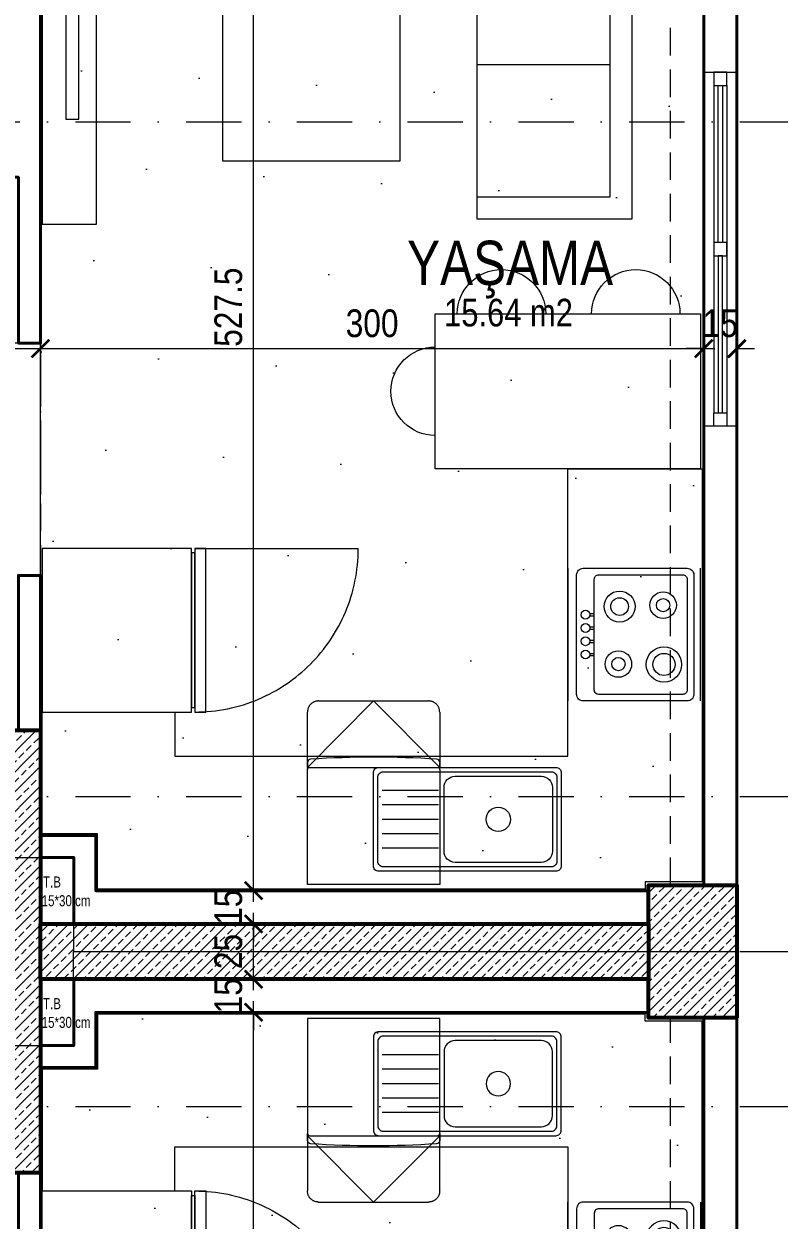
# Model space of a CAD drawing. Header units: centimetres. Extents: x 6300 to 11550, y 0 to 5300.
# Drawn here: x 10028 to 10369, y 2035 to 2576 of the extents above; entities that cross this region are included whole.
import ezdxf
from ezdxf.enums import TextEntityAlignment as Align
from ezdxf.xclip import XClip

# ---------------------------------------------------------------- set-up
doc = ezdxf.new("R2010")
doc.units = ezdxf.units.CM
doc.header["$LTSCALE"] = 100
doc.header["$XCLIPFRAME"] = 0
for name, pattern in [('D BLOK_AKS_NK$0$DASHDOT2', [0.5, 0.25, -0.125, 0, -0.125]), ('D BLOK_STA_NK$0$HIDDEN2', [0.1875, 0.125, -0.0625]), ('xref_1+1_B_PLAN$0$( Hidden )', [0.375, 0.25, -0.125]), ('xref_1+1_B_PLAN$0$ACAD_ISO03W100', [30, 12, -18]), ('xref_1+1_B_TEXT$0$HIDDEN2', [0.1875, 0.125, -0.0625])]:
    doc.linetypes.add(name, pattern=pattern)
for name, color, linetype, lineweight in [('D BLOK_AKS_NK$0$MYD - AKS', 8, 'D BLOK_AKS_NK$0$DASHDOT2', 15), ('D BLOK_STA_NK$0$MYD - B-H', 37, 'Continuous', 20), ('D BLOK_STA_NK$0$MYD - BA', 6, 'Continuous', 53), ('D BLOK_STA_NK$0$MYD - IZ-1', 8, 'D BLOK_STA_NK$0$HIDDEN2', 20), ('D BLOK_STA_NK$0$MYD - WIPEOUT', 241, 'Continuous', 0), ('D BLOK_ZK$0$MYD - DIM-IC', 10, 'Continuous', 20), ('xref_1+1_B_PLAN$0$MYD - CAM', 3, 'Continuous', 5), ('xref_1+1_B_PLAN$0$MYD - CAM-PER', 8, 'Continuous', 15), ('xref_1+1_B_PLAN$0$MYD - DUVAR', 4, 'Continuous', 40), ('xref_1+1_B_PLAN$0$SAA_TEFRİS', 254, 'Continuous', 5), ('xref_1+1_B_TEXT$0$____MEK_MEKANİK ÇALIŞMA', 4, 'Continuous', 35), ('xref_1+1_B_TEXT$0$MYD - IZ-1', 8, 'xref_1+1_B_TEXT$0$HIDDEN2', 20), ('xref_1+1_B_TEXT$0$MYD - TEXT', 7, 'Continuous', 20), ('xref_1+1_B_TEXT$0$MYD - TEXT-M2', 1, 'Continuous', 20)]:
    doc.layers.add(name, color=color, linetype=linetype, lineweight=lineweight)
for name, color, linetype, lineweight, plot in [('xref_1+1_B_PLAN$0$MYD - ALAN-BRUT', 190, 'Continuous', 9, False), ('xref_1+1_B_TEXT$0$MYD - ALAN-BRUT', 190, 'Continuous', 9, False), ('xref_1+1_B_TEXT$0$MYD - ALAN-NET', 30, 'Continuous', 9, False)]:
    doc.layers.add(name, color=color, linetype=linetype, lineweight=lineweight, plot=plot)
doc.styles.add('D BLOK_ZK$0$MYD_1.25mm', font='ARIALN.TTF', dxfattribs={"height": 12.5})
doc.styles.add('xref_1+1_B_TEXT$0$0ZG_2.50mm_B', font='arial.ttf', dxfattribs={"width": 0.8, "height": 25})
doc.styles.add('xref_1+1_B_TEXT$0$0ZG_4.00mm_B', font='arial.ttf', dxfattribs={"width": 0.8, "height": 40})
doc.styles.add('xref_1+1_B_TEXT$0$ROMANC8', font='arial.ttf', dxfattribs={"width": 0.75, "height": 0.4})
doc.styles.add('xref_1+1_B_TEXT$0$Standard', font='arial.ttf')
doc.dimstyles.new('D BLOK_ZK$0$MYD_DIM050', dxfattribs={"dimscale": 0, "dimtxt": 12.5, "dimasz": 8, "dimexe": 5, "dimexo": 0, "dimgap": 5, "dimtad": 1, "dimdec": 1, "dimrnd": 0.5, "dimzin": 12, "dimdsep": 46, "dimtxsty": 'D BLOK_ZK$0$MYD_1.25mm', "dimblk": 'D BLOK_ZK$0$_ARCHTICK', "dimcen": 0.09, "dimdle": 5, "dimclrd": 256, "dimclre": 256, "dimclrt": 256, "dimadec": 0, "dimazin": 0, "dimtfac": 1, "dimtdec": 1, "dimtix": 1, "dimtofl": 0, "dimtmove": 2, "dimatfit": 1, "dimldrblk": 'D BLOK_ZK$0$_ARCHTICK', "dimfxl": 30, "dimfxlon": 1, "dimtolj": 1, "dimtzin": 0, "dimlwd": -1, "dimlwe": -1, "dimarcsym": 0})

# ---------------------------------------------------------------- blocks, each defined once
blk = doc.blocks.new('xref_1+1_B_TEXT$0$TAG_MAHAL_01')
at = {"style": 'xref_1+1_B_TEXT$0$Standard', "width": 0.65, "flags": 1}
blk.add_attdef('M2', text='', height=20, dxfattribs=at).set_placement((0, 0), align=Align.MIDDLE_RIGHT)
at = {"layer": 'xref_1+1_B_TEXT$0$MYD - TEXT', "style": 'xref_1+1_B_TEXT$0$0ZG_4.00mm_B', "width": 0.8}
blk.add_attdef('MAHAL_ADI', text='', height=40, dxfattribs=at).set_placement((0, -32.5), align=Align.MIDDLE_CENTER)
at = {"layer": 'xref_1+1_B_TEXT$0$MYD - TEXT-M2', "style": 'xref_1+1_B_TEXT$0$0ZG_2.50mm_B', "width": 0.8}
blk.add_attdef('MAHAL_M2', text='', height=25, dxfattribs=at).set_placement((0, -77.5), align=Align.MIDDLE_CENTER)
blk = doc.blocks.new('xref_1+1_B_TEXT')
at = {"layer": 'xref_1+1_B_TEXT$0$MYD - ALAN-NET'}
h = blk.add_hatch(dxfattribs=at)
h.set_pattern_fill('DOTS', color=1, scale=30, angle=60)
h.paths.add_polyline_path([(3442.28, 1530.61), (3692.28, 1530.61), (3692.28, 1625.61), (3442.28, 1625.61)])
h.paths.add_polyline_path([(3077.28, 1615.61), (3412.28, 1615.61), (3412.28, 1500.61), (3432.28, 1500.61), (3432.28, 1320.61), (3357.28, 1320.61), (3357.28, 1245.61), (3247.28, 1245.61), (3247.28, 1305.61), (3077.28, 1305.61)])
h.paths.add_polyline_path([(3442.28, 1515.61), (3717.28, 1515.61), (3717.28, 1470.61), (3742.28, 1470.61), (3742.28, 990.61), (3717.28, 990.61), (3717.28, 988.11), (3467.28, 988.11), (3467.28, 1013.11), (3442.28, 1013.11)])
h.paths.add_polyline_path([(3247.28, 1045.61), (3412.28, 1045.61), (3412.28, 1060.61), (3432.28, 1060.61), (3432.28, 1130.61), (3442.28, 1130.61), (3442.28, 1235.61), (3247.28, 1235.61)])
h.paths.add_polyline_path([(3137.28, 1125.61), (3137.28, 1045.61), (3237.28, 1045.61), (3237.28, 1295.61), (3077.28, 1295.61), (3077.28, 1125.61)])
h.paths.add_polyline_path([(3367.28, 1310.61), (3432.28, 1310.61), (3432.28, 1241.36), (3367.28, 1241.36)])
h = blk.add_hatch(dxfattribs=at)
h.set_pattern_fill('DOTS', color=1, scale=30, angle=60)
h.paths.add_polyline_path([(3442.28, 390.61), (3692.28, 390.61), (3692.28, 295.61), (3442.28, 295.61)])
h.paths.add_polyline_path([(3077.28, 330.61), (3097.28, 330.61), (3097.28, 305.61), (3412.28, 305.61), (3412.28, 420.61), (3432.28, 420.61), (3432.28, 600.61), (3357.28, 600.61), (3357.28, 675.61), (3247.28, 675.61), (3247.28, 615.61), (3077.28, 615.61)])
h.paths.add_polyline_path([(3442.28, 405.61), (3717.28, 405.61), (3717.28, 450.61), (3742.28, 450.61), (3742.28, 930.61), (3717.28, 930.61), (3717.28, 933.11), (3467.28, 933.11), (3467.28, 908.11), (3442.28, 908.11)])
h.paths.add_polyline_path([(3247.28, 875.61), (3412.28, 875.61), (3412.28, 860.61), (3432.28, 860.61), (3432.28, 790.61), (3442.28, 790.61), (3442.28, 685.61), (3247.28, 685.61)])
h.paths.add_polyline_path([(3137.28, 795.61), (3137.28, 875.61), (3237.28, 875.61), (3237.28, 625.61), (3077.28, 625.61), (3077.28, 795.61)])
h.paths.add_polyline_path([(3367.28, 679.86), (3432.28, 679.86), (3432.28, 610.61), (3367.28, 610.61)])
at = {"layer": 'xref_1+1_B_TEXT$0$MYD - ALAN-BRUT'}
for points in [[(3697.28, 1630.61), (3062.28, 1630.61), (3062.28, 1115.61), (3127.28, 1115.61), (3127.28, 1030.61), (3412.28, 1030.61), (3412.28, 1003.11), (3457.28, 1003.11), (3457.28, 960.61), (3757.28, 960.61), (3757.28, 1530.61), (3697.28, 1530.61)], [(3697.28, 290.61), (3064.78, 290.61), (3064.78, 805.61), (3127.28, 805.61), (3127.28, 890.61), (3412.28, 890.61), (3412.28, 918.11), (3457.28, 918.11), (3457.28, 960.61), (3757.28, 960.61), (3757.28, 390.61), (3697.28, 390.61)]]:
    blk.add_lwpolyline(points, close=True, dxfattribs=at)
at = {"layer": 'xref_1+1_B_TEXT$0$MYD - ALAN-NET'}
for points in [[(3442.28, 1515.61), (3717.28, 1515.61), (3717.28, 1470.61), (3742.28, 1470.61), (3742.28, 990.61), (3717.28, 990.61), (3717.28, 988.11), (3467.28, 988.11), (3467.28, 1013.11), (3442.28, 1013.11)], [(3247.28, 1045.61), (3412.28, 1045.61), (3412.28, 1060.61), (3432.28, 1060.61), (3432.28, 1130.61), (3442.28, 1130.61), (3442.28, 1235.61), (3247.28, 1235.61)], [(3442.28, 405.61), (3717.28, 405.61), (3717.28, 450.61), (3742.28, 450.61), (3742.28, 930.61), (3717.28, 930.61), (3717.28, 933.11), (3467.28, 933.11), (3467.28, 908.11), (3442.28, 908.11)]]:
    blk.add_lwpolyline(points, close=True, dxfattribs=at)
at = {"layer": 'xref_1+1_B_TEXT$0$MYD - IZ-1', "color": 1}
for points in [[(3457.28, 1003.11), (3442.28, 1003.11), (3442.28, 973.11), (3457.28, 973.11)], [(3457.28, 948.11), (3442.28, 948.11), (3442.28, 918.11), (3457.28, 918.11)]]:
    blk.add_lwpolyline(points, close=True, dxfattribs=at)
ref = blk.add_blockref('xref_1+1_B_TEXT$0$TAG_MAHAL_01', (3654.77, 1288.17), dxfattribs=dict(xscale=-0.5, yscale=0.5, zscale=0.5))
ref.add_attrib('MAHAL_ADI', 'YAŞAMA', dxfattribs={"layer": 'xref_1+1_B_TEXT$0$MYD - TEXT', "height": 20, "style": 'xref_1+1_B_TEXT$0$0ZG_4.00mm_B', "width": 0.8}).set_placement((3654.7, 1271.92), align=Align.MIDDLE_CENTER)
ref.add_attrib('MAHAL_M2', '15.64 m2', dxfattribs={"layer": 'xref_1+1_B_TEXT$0$MYD - TEXT-M2', "height": 12.5, "style": 'xref_1+1_B_TEXT$0$0ZG_2.50mm_B', "width": 0.8}).set_placement((3653.98, 1249.42), align=Align.MIDDLE_CENTER)
at = {"layer": 'xref_1+1_B_TEXT$0$____MEK_MEKANİK ÇALIŞMA', "color": 1, "style": 'xref_1+1_B_TEXT$0$ROMANC8', "width": 0.75}
for s, p in [('T.B', (3443.4, 989.54)), ('15*30 cm', (3442.79, 981.07)), ('T.B', (3443.4, 934.54)), ('15*30 cm', (3442.79, 926.07))]:
    blk.add_text(s, height=5, rotation=0.0335, dxfattribs=at).set_placement(p)
blk = doc.blocks.new('xref_1+1_B_PLAN$0$Pencere - 160x20')
at = {"layer": 'xref_1+1_B_PLAN$0$MYD - CAM'}
for points in [[(6, -10.5), (6, -4.5), (0, -4.5), (0, -10.5), (6, -10.5)], [(83, -10.5), (83, -4.5), (77, -4.5), (77, -10.5), (83, -10.5)], [(154, -10.5), (154, -4.5), (160, -4.5), (160, -10.5), (154, -10.5)]]:
    blk.add_lwpolyline(points, dxfattribs=at)
for points in [[(6, -8.5), (6, -6.5), (77, -6.5), (77, -8.5)], [(154, -8.5), (154, -6.5), (83, -6.5), (83, -8.5)]]:
    blk.add_lwpolyline(points, close=True, dxfattribs=at)
at = {"layer": 'xref_1+1_B_PLAN$0$MYD - CAM-PER'}
blk.add_lwpolyline([(0, 0), (160, 0), (160, -15), (0, -15)], close=True, dxfattribs=at)
for points in [[(6, -4.5), (154, -4.5)], [(6, -10.5), (154, -10.5)]]:
    blk.add_lwpolyline(points, dxfattribs=at)
blk = doc.blocks.new('*U386')
for points in [[(39.5, 0), (-40.5, 0, -0.414214), (-43, 2.5), (-43, 44.5, -0.414214), (-40.5, 47), (39.5, 47, -0.414214), (42, 44.5), (42, 2.5, -0.414214)], [(37.5, 2), (-38.5, 2, -0.414214), (-41, 4.5), (-41, 42.5, -0.414214), (-38.5, 45), (37.5, 45, -0.414214), (40, 42.5), (40, 4.5, -0.414214)], [(5, 4), (-34, 4, -0.414214), (-39, 9), (-39, 38, -0.414214), (-34, 43), (5, 43, -0.414214), (10, 38), (10, 9, -0.414214)]]:
    blk.add_lwpolyline(points, format="xyb", close=True)
for points in [[(12.5, 36.5), (38, 36.5)], [(12.5, 30), (38, 30)], [(12.5, 23.5), (38, 23.5)], [(12.5, 17), (38, 17)], [(12.5, 10.5), (38, 10.5)]]:
    blk.add_lwpolyline(points)
blk.add_circle((-14.5, 23.5), 5.5)
blk = doc.blocks.new('xref_1+1_B_PLAN$0$OCAK 60X60')
for points in [[(60, 0), (0, 0)], [(20.5, -9.94), (20.5, -12)], [(21.5, -9.94), (21.5, -12)], [(26.5, -9.94), (26.5, -12)], [(27.5, -9.94), (27.5, -12)], [(32.5, -9.94), (32.5, -12)], [(33.5, -9.94), (33.5, -12)], [(38.5, -9.94), (38.5, -12)], [(39.5, -9.94), (39.5, -12)], [(0, -60), (60, -60)]]:
    blk.add_lwpolyline(points)
for points in [[(60, -54, -0.414214), (57, -57), (3, -57, -0.414214), (0, -54), (0, -7, -0.414214), (3, -4), (57, -4, -0.414214), (60, -7)], [(55, -54), (5, -54, -0.414214), (3, -52), (3, -14, -0.414214), (5, -12), (55, -12, -0.414214), (57, -14), (57, -52, -0.414214)]]:
    blk.add_lwpolyline(points, format="xyb", close=True)
for centre, radius in [((21, -8), 2), ((27, -8), 2), ((33, -8), 2), ((39, -8), 2), ((16.7, -22.89), 6), ((16.7, -22.89), 3), ((42.7, -23.45), 7), ((42.7, -23.45), 4), ((16.5, -43.5), 8), ((43.3, -43.11), 6), ((16.5, -43.5), 5), ((43.3, -43.11), 3)]:
    blk.add_circle(centre, radius)
blk = doc.blocks.new('xref_1+1_B_PLAN$0$Bosch_300_Series_Dishwasher_24_Stainless_steel_Top1')
blk.add_lwpolyline([(0, 0), (59.8, 0), (59.8, -51.9, -0.414214), (58.8, -52.9), (1, -52.9, -0.414214), (0, -51.9)], format="xyb", close=True)
blk.add_lwpolyline([(0, -51.9), (0, -55.09, 0.395671), (1.4, -56.59, 0.031871), (58.4, -56.59, 0.395671), (59.8, -55.09), (59.8, -51.9)], format="xyb")
at = {"linetype": 'xref_1+1_B_PLAN$0$( Hidden )', "ltscale": 10}
blk.add_lwpolyline([(59.8, -52.9), (59.8, -77.9, -0.414214), (54.8, -82.9), (5, -82.9, -0.414214), (0, -77.9), (0, -52.9)], format="xyb", dxfattribs=at)
blk.add_lwpolyline([(59.8, -52.9), (29.9, -82.9), (0, -52.9)], dxfattribs=at)
blk = doc.blocks.new('*U388')
for points in [[(-74, -67.5), (0, -67.5), (0, 0), (-74, 0)], [(-74, -74), (0, -74), (0, -69), (-74, -69)], [(-72, -69), (-2, -69), (-2, -67.5), (-72, -67.5)]]:
    blk.add_lwpolyline(points, close=True)
at = {"linetype": 'xref_1+1_B_PLAN$0$ACAD_ISO03W100', "ltscale": 0.3}
blk.add_lwpolyline([(0, -69), (0, -143)], dxfattribs=at)
blk.add_arc((0, -69), 74, 180, 270, dxfattribs=at)
blk = doc.blocks.new('xref_1+1_B_PLAN')
at = {"layer": 'xref_1+1_B_PLAN$0$MYD - ALAN-BRUT'}
blk.add_lwpolyline([(437.28, 946.29), (497.28, 946.29), (497.28, 1046.29), (1132.28, 1046.29), (1132.28, 446.29), (767.28, 446.29), (767.28, 363.79), (437.28, 363.79)], close=True, dxfattribs=at)
at = {"layer": 'xref_1+1_B_PLAN$0$MYD - DUVAR'}
for points in [[(1132.28, 446.29), (767.28, 446.29), (767.28, 363.79), (437.28, 363.79), (437.28, 946.29), (752.28, 946.29), (752.28, 1046.29), (1132.28, 1046.29)], [(947.28, 651.29), (827.28, 651.29), (827.28, 726.29), (762.28, 726.29), (762.28, 651.29), (752.28, 651.29), (752.28, 931.29), (452.28, 931.29), (452.28, 403.79), (727.28, 403.79), (727.28, 428.79), (752.28, 428.79), (752.28, 546.29), (762.28, 546.29), (762.28, 461.29), (947.28, 461.29)], [(752.28, 388.79), (752.28, 418.79), (737.28, 418.79), (737.28, 388.79)]]:
    blk.add_lwpolyline(points, close=True, dxfattribs=at)
at = {"layer": 'xref_1+1_B_PLAN$0$SAA_TEFRİS'}
blk.add_line((554.78, 777.3), (494.78, 777.3), dxfattribs=at)
for points in [[(634.78, 917.3), (484.78, 917.3), (484.78, 707.3), (554.78, 707.3), (554.78, 847.3), (634.78, 847.3), (634.78, 917.3)], [(624.78, 847.3), (624.78, 907.3), (494.78, 907.3), (494.78, 717.3), (554.78, 717.3)], [(691.53, 464.54), (513.78, 464.54), (513.78, 594.54), (453.03, 594.54), (453.03, 407.79), (478.78, 407.79), (478.78, 404.54), (726.53, 404.54), (726.53, 429.54), (751.53, 429.54), (751.53, 484.54)], [(751.53, 484.54), (691.53, 484.54), (691.53, 464.54)]]:
    blk.add_lwpolyline(points, dxfattribs=at)
for points in [[(751.53, 705.06), (726.98, 705.06), (726.98, 885.09), (751.53, 885.09)], [(734.87, 861.95), (740.83, 861.95), (740.83, 752.52), (734.87, 752.52)], [(589.79, 733.61), (669.79, 733.61), (669.79, 813.61), (589.79, 813.61)], [(573.78, 594.54), (573.78, 664.54), (453.78, 664.54), (453.78, 594.54)]]:
    blk.add_lwpolyline(points, close=True, dxfattribs=at)
for centre, start, end in [((483.03, 664.54), 0, 180), ((543.78, 664.54), 0, 180), ((573.78, 629.54), 270, 90)]:
    blk.add_arc(centre, 20, start, end, dxfattribs=at)
at = {"layer": 'xref_1+1_B_PLAN$0$MYD - CAM', "xscale": -1, "rotation": 90}
blk.add_blockref('xref_1+1_B_PLAN$0$Pencere - 160x20', (437.28, 773.79), dxfattribs=at)
at = {"layer": 'xref_1+1_B_PLAN$0$SAA_TEFRİS', "xscale": -1}
for name, p, rotation in [('*U388', (751.53, 558.54), 270), ('xref_1+1_B_PLAN$0$OCAK 60X60', (513.78, 489.54), 269.9999999999999), ('xref_1+1_B_PLAN$0$Bosch_300_Series_Dishwasher_24_Stainless_steel_Top1', (571.73, 406.64), 180), ('*U386', (559.73, 459.54), 180)]:
    blk.add_blockref(name, p, dxfattribs=dict(at, rotation=rotation))
blk = doc.blocks.new('D BLOK_STA_NK')
for points in [[(3735.11, 2256.42), (3705.11, 2256.42), (3705.11, 2056.42), (3735.11, 2056.42)], [(4050.11, 2186.42), (4010.11, 2186.42), (4010.11, 2126.42), (4050.11, 2126.42)]]:
    blk.add_wipeout(points).dxf.layer = 'D BLOK_STA_NK$0$MYD - WIPEOUT'
at = {"layer": 'D BLOK_STA_NK$0$MYD - B-H'}
h = blk.add_hatch(dxfattribs=at)
h.set_pattern_fill('ANSI33', color=256)
h.paths.add_polyline_path([(3735.11, 2256.42), (3735.11, 2056.42), (3705.11, 2056.42), (3705.11, 2256.42)])
h = blk.add_hatch(dxfattribs=at)
h.set_pattern_fill('ANSI33', color=256)
h.paths.add_polyline_path([(4050.11, 2126.42), (4010.11, 2126.42), (4010.11, 2186.42), (4050.11, 2186.42)])
at = {"layer": 'D BLOK_STA_NK$0$MYD - BA'}
for points in [[(3735.11, 2256.42), (3735.11, 2056.42), (3705.11, 2056.42), (3705.11, 2256.42)], [(4050.11, 2126.42), (4010.11, 2126.42), (4010.11, 2186.42), (4050.11, 2186.42)]]:
    blk.add_lwpolyline(points, close=True, dxfattribs=at)
at = {"layer": 'D BLOK_STA_NK$0$MYD - IZ-1', "color": 215, "true_color": 0xa953a0}
for points in [[(3705.11, 2256.42), (3705.11, 2696.42), (3735.11, 2696.42), (3735.11, 2256.42)], [(4020.11, 2186.42), (4020.11, 2666.42), (4050.11, 2666.42), (4050.11, 2186.42)], [(4020.11, 1646.42), (4020.11, 2126.42), (4050.11, 2126.42), (4050.11, 1646.42)], [(3705.11, 1616.42), (3705.11, 2056.42), (3735.11, 2056.42), (3735.11, 1616.42)]]:
    blk.add_lwpolyline(points, close=True, dxfattribs=at)
blk.add_wipeout([(4010.11, 2168.92), (3735.11, 2168.92), (3735.11, 2143.92), (4010.11, 2143.92)]).dxf.layer = 'D BLOK_STA_NK$0$MYD - WIPEOUT'
at = {"layer": 'D BLOK_STA_NK$0$MYD - B-H'}
h = blk.add_hatch(dxfattribs=at)
h.set_pattern_fill('ANSI33', color=256)
h.set_pattern_definition([(45, (-275, 0), (-4.490128, 4.490128), []), (45, (-270.51, 0), (-4.490128, 4.490128), [3.175, -1.5875])])
h.paths.add_polyline_path([(4010.11, 2143.92), (3735.11, 2143.92), (3735.11, 2168.92), (4010.11, 2168.92)])
at = {"layer": 'D BLOK_STA_NK$0$MYD - BA'}
blk.add_lwpolyline([(4010.11, 2143.92), (3735.11, 2143.92), (3735.11, 2168.92), (4010.11, 2168.92)], close=True, dxfattribs=at)
blk = doc.blocks.new('D BLOK_AKS_NK')
at = {"layer": 'D BLOK_AKS_NK$0$MYD - AKS'}
for points in [[(3735.11, 3540.24), (3735.11, 942.88)], [(4050.11, 3540.24), (4050.11, 942.88)], [(193.78, 2531.42), (4534.65, 2531.42)], [(193.78, 2226.42), (4534.65, 2226.42)], [(193.78, 2156.42), (4534.65, 2156.42)], [(193.78, 2086.42), (4534.65, 2086.42)]]:
    blk.add_lwpolyline(points, dxfattribs=at)
blk = doc.blocks.new('D BLOK_ZK$0$_ARCHTICK')
at = {"color": 0, "linetype": 'ByBlock', "const_width": 0.15}
blk.add_lwpolyline([(-0.5, -0.5), (0.5, 0.5)], dxfattribs=at)
blk = doc.blocks.new('*D247')
at = {"layer": 'D BLOK_ZK$0$MYD - DIM-IC', "transparency": 16777216}
for p, q in [((3831.5, 1596.42), (3831.5, 2133.92)), ((3831.5, 2128.92), (3826.5, 2128.92)), ((3831.5, 1601.42), (3826.5, 1601.42))]:
    blk.add_line(p, q, dxfattribs=at)
at = {"layer": 'Defpoints', "color": 0, "transparency": 16777216}
for p in [(3831.5, 2128.92), (3831.5, 2128.92), (3831.5, 1601.42)]:
    blk.add_point(p, dxfattribs=at)
at = {"layer": 'D BLOK_ZK$0$MYD - DIM-IC', "transparency": 16777216, "xscale": 8, "yscale": 8, "zscale": 8}
for p, rotation in [((3831.5, 2128.92), 90), ((3831.5, 1601.42), 270)]:
    blk.add_blockref('D BLOK_ZK$0$_ARCHTICK', p, dxfattribs=dict(at, rotation=rotation))
at = {"layer": 'D BLOK_ZK$0$MYD - DIM-IC', "transparency": 16777216, "insert": (3820.12, 1865.17), "char_height": 12.5, "attachment_point": 5, "rotation": 90, "style": 'D BLOK_ZK$0$MYD_1.25mm'}
blk.add_mtext('\\A1;527.5', dxfattribs=at)
blk = doc.blocks.new('*D248')
at = {"layer": 'D BLOK_ZK$0$MYD - DIM-IC', "transparency": 16777216}
for p, q in [((3831.5, 2138.92), (3831.5, 2173.92)), ((3831.5, 2168.92), (3836.5, 2168.92)), ((3831.5, 2143.92), (3826.5, 2143.92))]:
    blk.add_line(p, q, dxfattribs=at)
at = {"layer": 'Defpoints', "color": 0, "transparency": 16777216}
for p in [(3831.5, 2168.92), (3831.5, 2168.92), (3831.5, 2143.92)]:
    blk.add_point(p, dxfattribs=at)
at = {"layer": 'D BLOK_ZK$0$MYD - DIM-IC', "transparency": 16777216, "xscale": 8, "yscale": 8, "zscale": 8}
for p, rotation in [((3831.5, 2168.92), 90), ((3831.5, 2143.92), 270)]:
    blk.add_blockref('D BLOK_ZK$0$_ARCHTICK', p, dxfattribs=dict(at, rotation=rotation))
at = {"layer": 'D BLOK_ZK$0$MYD - DIM-IC', "transparency": 16777216, "insert": (3820.12, 2156.42), "char_height": 12.5, "attachment_point": 5, "rotation": 90, "style": 'D BLOK_ZK$0$MYD_1.25mm'}
blk.add_mtext('\\A1;25', dxfattribs=at)
blk = doc.blocks.new('*D249')
at = {"layer": 'D BLOK_ZK$0$MYD - DIM-IC', "transparency": 16777216}
for p, q in [((3831.5, 2178.92), (3831.5, 2716.42)), ((3831.5, 2711.42), (3836.5, 2711.42)), ((3831.5, 2183.92), (3836.5, 2183.92))]:
    blk.add_line(p, q, dxfattribs=at)
at = {"layer": 'Defpoints', "color": 0, "transparency": 16777216}
for p in [(3831.5, 2711.42), (3831.5, 2711.42), (3831.5, 2183.92)]:
    blk.add_point(p, dxfattribs=at)
at = {"layer": 'D BLOK_ZK$0$MYD - DIM-IC', "transparency": 16777216, "xscale": 8, "yscale": 8, "zscale": 8}
for p, rotation in [((3831.5, 2711.42), 90), ((3831.5, 2183.92), 270)]:
    blk.add_blockref('D BLOK_ZK$0$_ARCHTICK', p, dxfattribs=dict(at, rotation=rotation))
at = {"layer": 'D BLOK_ZK$0$MYD - DIM-IC', "transparency": 16777216, "insert": (3820.12, 2447.67), "char_height": 12.5, "attachment_point": 5, "rotation": 90, "style": 'D BLOK_ZK$0$MYD_1.25mm'}
blk.add_mtext('\\A1;527.5', dxfattribs=at)
blk = doc.blocks.new('*D321')
at = {"layer": 'D BLOK_ZK$0$MYD - DIM-IC', "transparency": 16777216}
for p, q in [((3540.11, 2428.95), (3540.11, 2433.95)), ((3735.11, 2428.95), (3735.11, 2433.95)), ((3535.11, 2428.95), (3740.11, 2428.95))]:
    blk.add_line(p, q, dxfattribs=at)
at = {"layer": 'Defpoints', "color": 0, "transparency": 16777216}
for p in [(3540.11, 2428.95), (3735.11, 2428.95), (3735.11, 2428.95)]:
    blk.add_point(p, dxfattribs=at)
at = {"layer": 'D BLOK_ZK$0$MYD - DIM-IC', "transparency": 16777216, "xscale": 8, "yscale": 8, "zscale": 8, "rotation": 180}
blk.add_blockref('D BLOK_ZK$0$_ARCHTICK', (3540.11, 2428.95), dxfattribs=at)
at = {"layer": 'D BLOK_ZK$0$MYD - DIM-IC', "transparency": 16777216, "xscale": 8, "yscale": 8, "zscale": 8}
blk.add_blockref('D BLOK_ZK$0$_ARCHTICK', (3735.11, 2428.95), dxfattribs=at)
at = {"layer": 'D BLOK_ZK$0$MYD - DIM-IC', "transparency": 16777216, "insert": (3637.61, 2440.33), "char_height": 12.5, "attachment_point": 5, "style": 'D BLOK_ZK$0$MYD_1.25mm'}
blk.add_mtext('\\A1;195', dxfattribs=at)
blk = doc.blocks.new('*D322')
at = {"layer": 'D BLOK_ZK$0$MYD - DIM-IC', "transparency": 16777216}
for p, q in [((3735.11, 2428.95), (3735.11, 2433.95)), ((4035.11, 2426.42), (4035.11, 2433.95)), ((3730.11, 2428.95), (4040.11, 2428.95))]:
    blk.add_line(p, q, dxfattribs=at)
at = {"layer": 'Defpoints', "color": 0, "transparency": 16777216}
for p in [(3735.11, 2428.95), (4035.11, 2428.95), (4035.11, 2426.42)]:
    blk.add_point(p, dxfattribs=at)
at = {"layer": 'D BLOK_ZK$0$MYD - DIM-IC', "transparency": 16777216, "xscale": 8, "yscale": 8, "zscale": 8, "rotation": 180}
blk.add_blockref('D BLOK_ZK$0$_ARCHTICK', (3735.11, 2428.95), dxfattribs=at)
at = {"layer": 'D BLOK_ZK$0$MYD - DIM-IC', "transparency": 16777216, "xscale": 8, "yscale": 8, "zscale": 8}
blk.add_blockref('D BLOK_ZK$0$_ARCHTICK', (4035.11, 2428.95), dxfattribs=at)
at = {"layer": 'D BLOK_ZK$0$MYD - DIM-IC', "transparency": 16777216, "insert": (3885.11, 2440.33), "char_height": 12.5, "attachment_point": 5, "style": 'D BLOK_ZK$0$MYD_1.25mm'}
blk.add_mtext('\\A1;300', dxfattribs=at)
blk = doc.blocks.new('*D323')
at = {"layer": 'D BLOK_ZK$0$MYD - DIM-IC', "transparency": 16777216}
for p, q in [((4035.11, 2426.42), (4035.11, 2433.95)), ((4050.11, 2428.95), (4050.11, 2433.95)), ((4035.11, 2428.95), (4027.11, 2428.95)), ((4050.11, 2428.95), (4058.11, 2428.95))]:
    blk.add_line(p, q, dxfattribs=at)
at = {"layer": 'Defpoints', "color": 0, "transparency": 16777216}
for p in [(4050.11, 2428.95), (4050.11, 2428.95), (4035.11, 2426.42)]:
    blk.add_point(p, dxfattribs=at)
at = {"layer": 'D BLOK_ZK$0$MYD - DIM-IC', "transparency": 16777216, "xscale": 8, "yscale": 8, "zscale": 8}
blk.add_blockref('D BLOK_ZK$0$_ARCHTICK', (4035.11, 2428.95), dxfattribs=at)
at = {"layer": 'D BLOK_ZK$0$MYD - DIM-IC', "transparency": 16777216, "xscale": 8, "yscale": 8, "zscale": 8, "rotation": 180}
blk.add_blockref('D BLOK_ZK$0$_ARCHTICK', (4050.11, 2428.95), dxfattribs=at)
at = {"layer": 'D BLOK_ZK$0$MYD - DIM-IC', "transparency": 16777216, "insert": (4042.61, 2440.33), "char_height": 12.5, "attachment_point": 5, "style": 'D BLOK_ZK$0$MYD_1.25mm'}
blk.add_mtext('\\A1;15', dxfattribs=at)
blk = doc.blocks.new('*D346')
at = {"layer": 'D BLOK_ZK$0$MYD - DIM-IC', "transparency": 16777216}
for p, q in [((3831.5, 2143.92), (3831.5, 2151.92)), ((3831.5, 2143.92), (3836.5, 2143.92)), ((3831.5, 2128.92), (3826.5, 2128.92)), ((3831.5, 2128.92), (3831.5, 2120.92))]:
    blk.add_line(p, q, dxfattribs=at)
at = {"layer": 'Defpoints', "color": 0, "transparency": 16777216}
for p in [(3831.5, 2143.92), (3831.5, 2128.92), (3831.5, 2128.92)]:
    blk.add_point(p, dxfattribs=at)
at = {"layer": 'D BLOK_ZK$0$MYD - DIM-IC', "transparency": 16777216, "xscale": 8, "yscale": 8, "zscale": 8}
for p, rotation in [((3831.5, 2143.92), 270), ((3831.5, 2128.92), 90)]:
    blk.add_blockref('D BLOK_ZK$0$_ARCHTICK', p, dxfattribs=dict(at, rotation=rotation))
at = {"layer": 'D BLOK_ZK$0$MYD - DIM-IC', "transparency": 16777216, "insert": (3820.12, 2136.42), "char_height": 12.5, "attachment_point": 5, "rotation": 90, "style": 'D BLOK_ZK$0$MYD_1.25mm'}
blk.add_mtext('\\A1;15', dxfattribs=at)
blk = doc.blocks.new('*D347')
at = {"layer": 'D BLOK_ZK$0$MYD - DIM-IC', "transparency": 16777216}
for p, q in [((3831.5, 2183.92), (3831.5, 2191.92)), ((3831.5, 2183.92), (3826.5, 2183.92)), ((3831.5, 2168.92), (3826.5, 2168.92)), ((3831.5, 2168.92), (3831.5, 2160.92))]:
    blk.add_line(p, q, dxfattribs=at)
at = {"layer": 'Defpoints', "color": 0, "transparency": 16777216}
for p in [(3831.5, 2183.92), (3831.5, 2168.92), (3831.5, 2168.92)]:
    blk.add_point(p, dxfattribs=at)
at = {"layer": 'D BLOK_ZK$0$MYD - DIM-IC', "transparency": 16777216, "xscale": 8, "yscale": 8, "zscale": 8}
for p, rotation in [((3831.5, 2183.92), 270), ((3831.5, 2168.92), 90)]:
    blk.add_blockref('D BLOK_ZK$0$_ARCHTICK', p, dxfattribs=dict(at, rotation=rotation))
at = {"layer": 'D BLOK_ZK$0$MYD - DIM-IC', "transparency": 16777216, "insert": (3820.12, 2176.42), "char_height": 12.5, "attachment_point": 5, "rotation": 90, "style": 'D BLOK_ZK$0$MYD_1.25mm'}
blk.add_mtext('\\A1;15', dxfattribs=at)
blk = doc.blocks.new('D BLOK_ZK')
blk.add_blockref('D BLOK_AKS_NK', (0, 0))
ref = blk.add_blockref('xref_1+1_B_PLAN', (4487.4, 1780.13), dxfattribs=dict(xscale=-1))
XClip(ref).set_block_clipping_path([(413.8075607235, 349.068542265), (1178.1324705041, 1087.4358612753)])
ref = blk.add_blockref('xref_1+1_B_PLAN', (4487.4, 2532.71), dxfattribs=dict(rotation=180))
XClip(ref).set_block_clipping_path([(413.8075607235, 349.068542265), (1178.1324705041, 1087.4358612753)])
blk.add_blockref('D BLOK_STA_NK', (0, 0))
ref = blk.add_blockref('xref_1+1_B_TEXT', (292.83, 1195.81))
XClip(ref).set_block_clipping_path([(134.2933191095, 16.1469460235), (3890.7886473708, 1929.6499255284)])
at = {"layer": 'D BLOK_ZK$0$MYD - DIM-IC'}
for base, p1, p2, picture, middle in [((3831.5, 2711.42), (3831.5, 2183.92), (3831.5, 2711.42), '*D249', (3820.12, 2447.67)), ((3831.5, 2168.92), (3831.5, 2183.92), (3831.5, 2168.92), '*D347', (3820.12, 2176.42)), ((3831.5, 2168.92), (3831.5, 2143.92), (3831.5, 2168.92), '*D248', (3820.12, 2156.42)), ((3831.5, 2128.92), (3831.5, 2143.92), (3831.5, 2128.92), '*D346', (3820.12, 2136.42)), ((3831.5, 2128.92), (3831.5, 1601.42), (3831.5, 2128.92), '*D247', (3820.12, 1865.17))]:
    dim = blk.add_linear_dim(base=base, p1=p1, p2=p2, angle=90, dimstyle='D BLOK_ZK$0$MYD_DIM050', override={"dimscale": 1}, dxfattribs=at)
    dim.commit()
    dim.dimension.update_dxf_attribs({"geometry": picture, "text_midpoint": middle})
for base, p1, p2, picture, middle in [((3735.11, 2428.95), (3540.11, 2428.95), (3735.11, 2428.95), '*D321', (3637.61, 2440.33)), ((4035.11, 2428.95), (3735.11, 2428.95), (4035.11, 2426.42), '*D322', (3885.11, 2440.33)), ((4050.11, 2428.95), (4035.11, 2426.42), (4050.11, 2428.95), '*D323', (4042.61, 2440.33))]:
    dim = blk.add_linear_dim(base=base, p1=p1, p2=p2, dimstyle='D BLOK_ZK$0$MYD_DIM050', override={"dimscale": 1}, dxfattribs=at)
    dim.commit()
    dim.dimension.update_dxf_attribs({"geometry": picture, "text_midpoint": middle})

msp = doc.modelspace()

# ---------------------------------------------------------------- block references
ref = msp.add_blockref('D BLOK_ZK', (6300, 0))
XClip(ref).set_block_clipping_path([(24.9999999999, 25.0000000598), (4724.9999999999, 4424.0000000001)])

doc.saveas('drawing.dxf')
